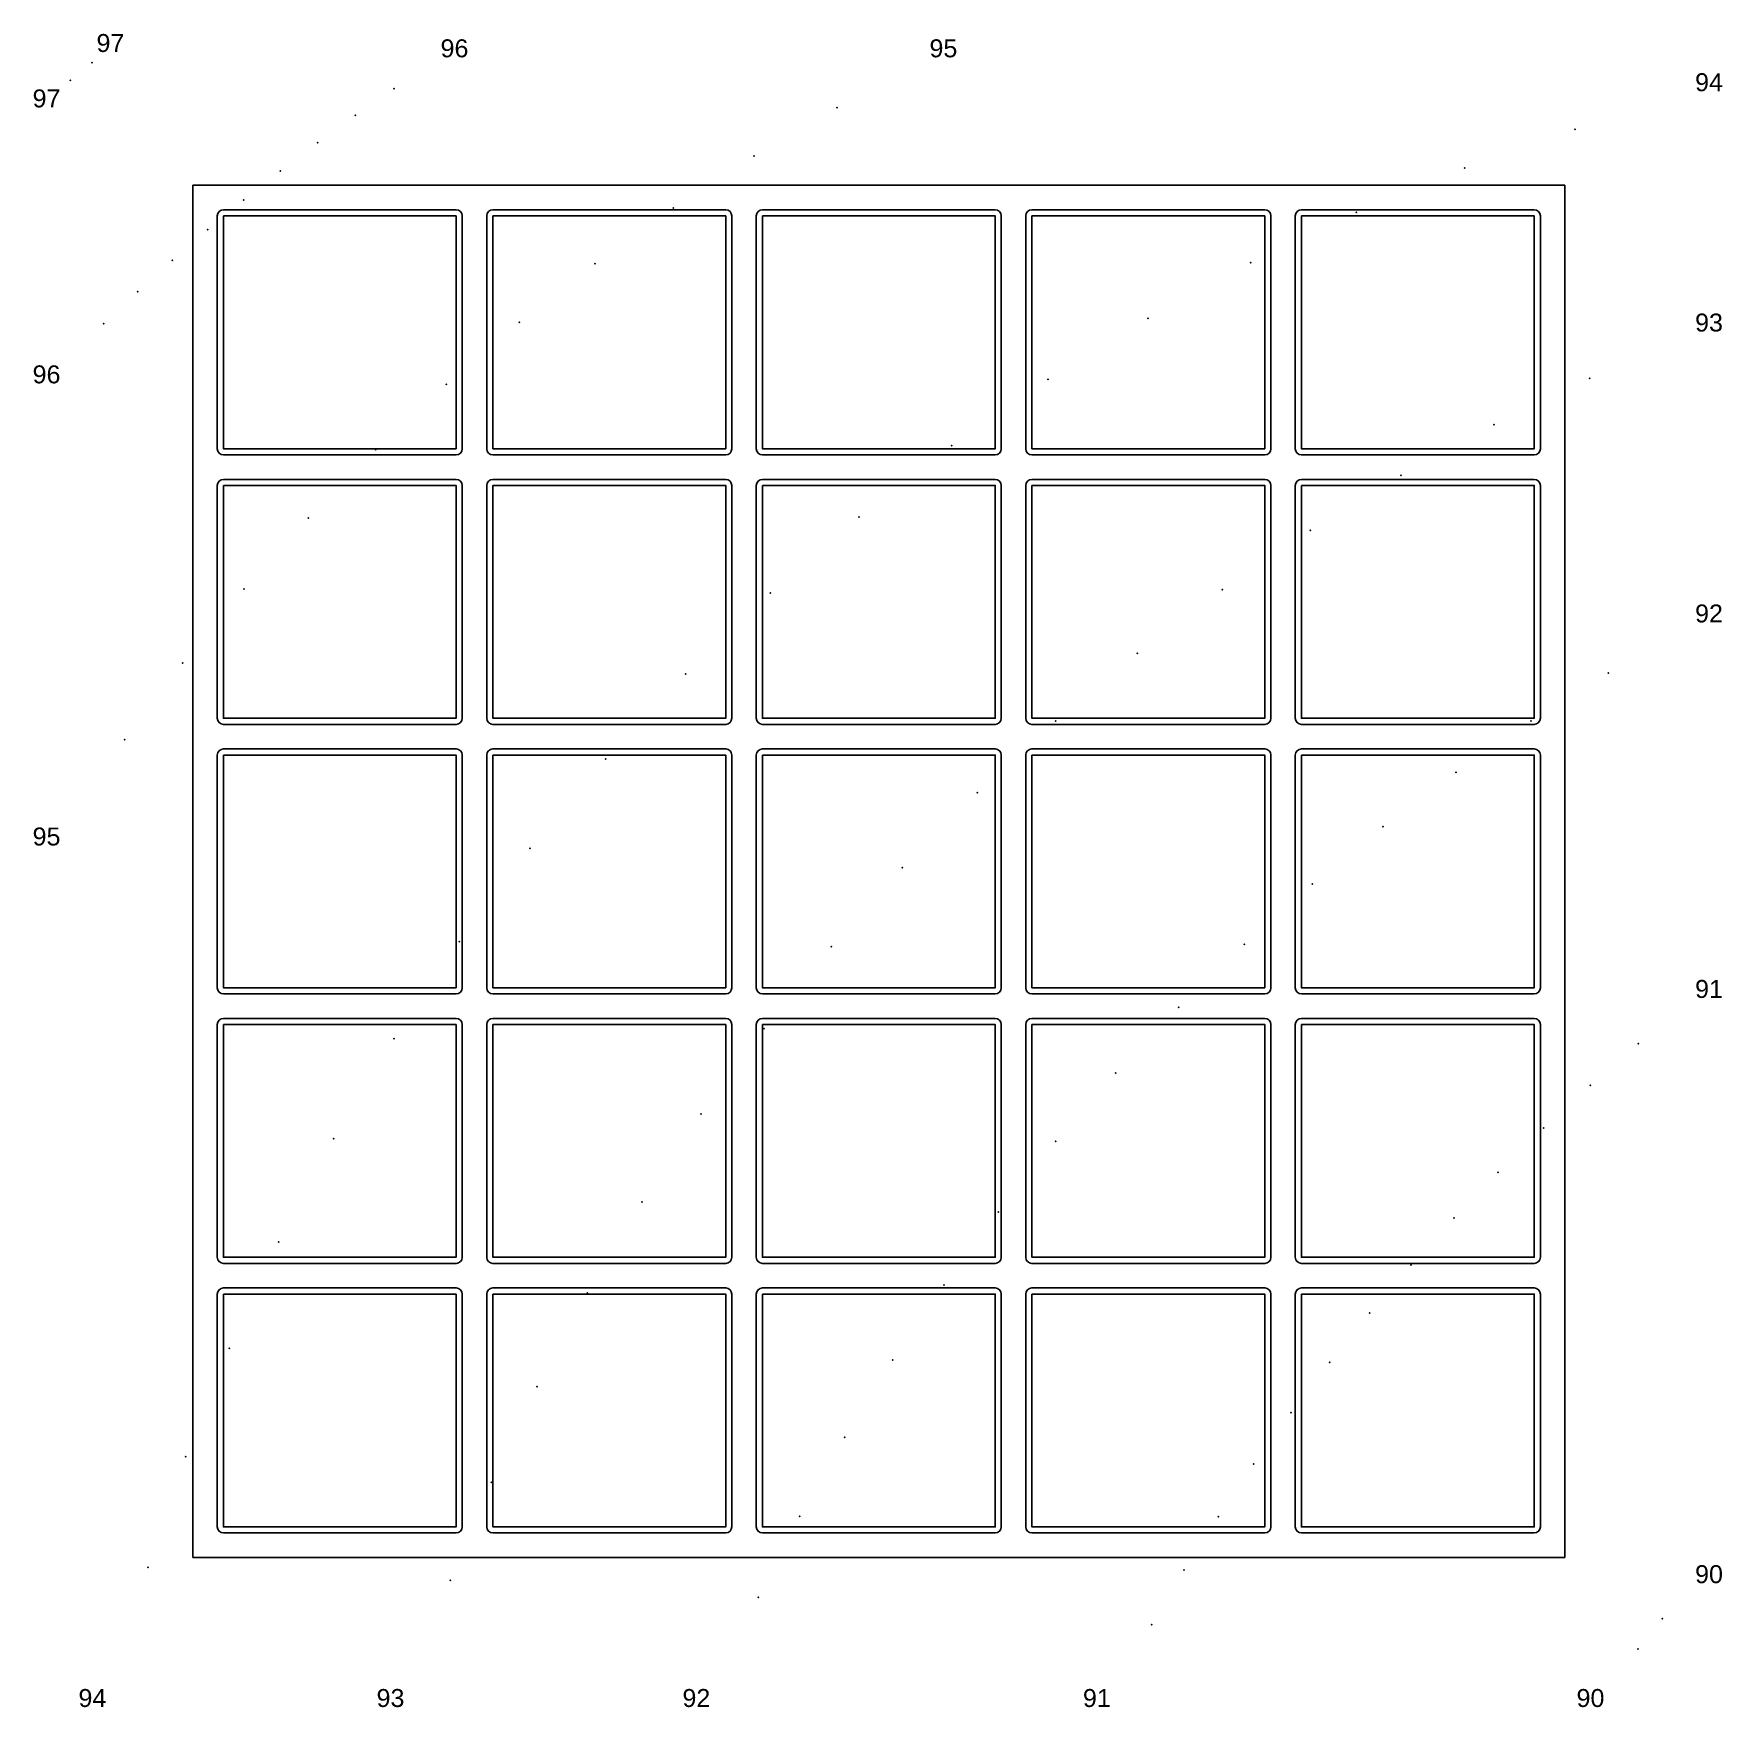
# Model space of a CAD drawing. Header units: metres. Extents: x -352 to 337, y -340 to 343.
import ezdxf

# ---------------------------------------------------------------- set-up
doc = ezdxf.new("R2010")
doc.units = ezdxf.units.M
doc.header["$LTSCALE"] = 2
doc.styles.get("Standard").update_dxf_attribs({"font": 'arial.ttf'})

msp = doc.modelspace()

# ---------------------------------------------------------------- linework, layer by layer
for p, q in [((-287.05, 280.8), (272.95, 280.8)), ((-287.05, 280.8), (-287.05, -279.2)), ((272.95, 280.8), (272.95, -279.2)), ((-274.55, 270.8), (-179.55, 270.8)), ((-164.55, 270.8), (-69.55, 270.8)), ((-54.55, 270.8), (40.45, 270.8)), ((55.45, 270.8), (150.45, 270.8)), ((165.45, 270.8), (260.45, 270.8)), ((-277.05, 268.3), (-277.05, 173.3)), ((-177.05, 268.3), (-177.05, 173.3)), ((-167.05, 268.3), (-167.05, 173.3)), ((-67.05, 268.3), (-67.05, 173.3)), ((-57.05, 268.3), (-57.05, 173.3)), ((42.95, 268.3), (42.95, 173.3)), ((52.95, 268.3), (52.95, 173.3)), ((152.95, 268.3), (152.95, 173.3)), ((162.95, 268.3), (162.95, 173.3)), ((262.95, 268.3), (262.95, 173.3)), ((-274.55, 170.8), (-179.55, 170.8)), ((-164.55, 170.8), (-69.55, 170.8)), ((-54.55, 170.8), (40.45, 170.8)), ((55.45, 170.8), (150.45, 170.8)), ((165.45, 170.8), (260.45, 170.8)), ((-274.55, 160.8), (-179.55, 160.8)), ((-164.55, 160.8), (-69.55, 160.8)), ((-54.55, 160.8), (40.45, 160.8)), ((55.45, 160.8), (150.45, 160.8)), ((165.45, 160.8), (260.45, 160.8)), ((-277.05, 158.3), (-277.05, 63.3)), ((-177.05, 158.3), (-177.05, 63.3)), ((-167.05, 158.3), (-167.05, 63.3)), ((-67.05, 158.3), (-67.05, 63.3)), ((-57.05, 158.3), (-57.05, 63.3)), ((42.95, 158.3), (42.95, 63.3)), ((52.95, 158.3), (52.95, 63.3)), ((152.95, 158.3), (152.95, 63.3)), ((162.95, 158.3), (162.95, 63.3)), ((262.95, 158.3), (262.95, 63.3)), ((-274.55, 60.8), (-179.55, 60.8)), ((-164.55, 60.8), (-69.55, 60.8)), ((-54.55, 60.8), (40.45, 60.8)), ((55.45, 60.8), (150.45, 60.8)), ((165.45, 60.8), (260.45, 60.8)), ((-277.05, 48.3), (-277.05, -46.7)), ((-274.55, 50.8), (-179.55, 50.8)), ((-177.05, 48.3), (-177.05, -46.7)), ((-167.05, 48.3), (-167.05, -46.7)), ((-164.55, 50.8), (-69.55, 50.8)), ((-67.05, 48.3), (-67.05, -46.7)), ((-57.05, 48.3), (-57.05, -46.7)), ((-54.55, 50.8), (40.45, 50.8)), ((42.95, 48.3), (42.95, -46.7)), ((52.95, 48.3), (52.95, -46.7)), ((55.45, 50.8), (150.45, 50.8)), ((152.95, 48.3), (152.95, -46.7)), ((162.95, 48.3), (162.95, -46.7)), ((165.45, 50.8), (260.45, 50.8)), ((262.95, 48.3), (262.95, -46.7)), ((-274.55, -49.2), (-179.55, -49.2)), ((-164.55, -49.2), (-69.55, -49.2)), ((-54.55, -49.2), (40.45, -49.2)), ((55.45, -49.2), (150.45, -49.2)), ((165.45, -49.2), (260.45, -49.2)), ((-277.05, -61.7), (-277.05, -156.7)), ((-274.55, -59.2), (-179.55, -59.2)), ((-177.05, -61.7), (-177.05, -156.7)), ((-167.05, -61.7), (-167.05, -156.7)), ((-164.55, -59.2), (-69.55, -59.2)), ((-67.05, -61.7), (-67.05, -156.7)), ((-57.05, -61.7), (-57.05, -156.7)), ((-54.55, -59.2), (40.45, -59.2)), ((42.95, -61.7), (42.95, -156.7)), ((52.95, -61.7), (52.95, -156.7)), ((55.45, -59.2), (150.45, -59.2)), ((152.95, -61.7), (152.95, -156.7)), ((162.95, -61.7), (162.95, -156.7)), ((165.45, -59.2), (260.45, -59.2)), ((262.95, -61.7), (262.95, -156.7)), ((-274.55, -159.2), (-179.55, -159.2)), ((-164.55, -159.2), (-69.55, -159.2)), ((-54.55, -159.2), (40.45, -159.2)), ((55.45, -159.2), (150.45, -159.2)), ((165.45, -159.2), (260.45, -159.2)), ((-277.05, -171.7), (-277.05, -266.7)), ((-274.55, -169.2), (-179.55, -169.2)), ((-177.05, -171.7), (-177.05, -266.7)), ((-167.05, -171.7), (-167.05, -266.7)), ((-164.55, -169.2), (-69.55, -169.2)), ((-67.05, -171.7), (-67.05, -266.7)), ((-57.05, -171.7), (-57.05, -266.7)), ((-54.55, -169.2), (40.45, -169.2)), ((42.95, -171.7), (42.95, -266.7)), ((52.95, -171.7), (52.95, -266.7)), ((55.45, -169.2), (150.45, -169.2)), ((152.95, -171.7), (152.95, -266.7)), ((162.95, -171.7), (162.95, -266.7)), ((165.45, -169.2), (260.45, -169.2)), ((262.95, -171.7), (262.95, -266.7)), ((-274.55, -269.2), (-179.55, -269.2)), ((-164.55, -269.2), (-69.55, -269.2)), ((-54.55, -269.2), (40.45, -269.2)), ((55.45, -269.2), (150.45, -269.2)), ((165.45, -269.2), (260.45, -269.2)), ((-287.05, -279.2), (272.95, -279.2))]:
    msp.add_line(p, q)
for points in [[(-274.55, 268.3), (-179.55, 268.3), (-179.55, 173.3), (-274.55, 173.3)], [(-164.55, 268.3), (-69.55, 268.3), (-69.55, 173.3), (-164.55, 173.3)], [(-54.55, 268.3), (40.45, 268.3), (40.45, 173.3), (-54.55, 173.3)], [(55.45, 268.3), (150.45, 268.3), (150.45, 173.3), (55.45, 173.3)], [(165.45, 268.3), (260.45, 268.3), (260.45, 173.3), (165.45, 173.3)], [(-274.55, 158.3), (-179.55, 158.3), (-179.55, 63.3), (-274.55, 63.3)], [(-164.55, 158.3), (-69.55, 158.3), (-69.55, 63.3), (-164.55, 63.3)], [(-54.55, 158.3), (40.45, 158.3), (40.45, 63.3), (-54.55, 63.3)], [(55.45, 158.3), (150.45, 158.3), (150.45, 63.3), (55.45, 63.3)], [(165.45, 158.3), (260.45, 158.3), (260.45, 63.3), (165.45, 63.3)], [(-274.55, 48.3), (-179.55, 48.3), (-179.55, -46.7), (-274.55, -46.7)], [(-164.55, 48.3), (-69.55, 48.3), (-69.55, -46.7), (-164.55, -46.7)], [(-54.55, 48.3), (40.45, 48.3), (40.45, -46.7), (-54.55, -46.7)], [(55.45, 48.3), (150.45, 48.3), (150.45, -46.7), (55.45, -46.7)], [(165.45, 48.3), (260.45, 48.3), (260.45, -46.7), (165.45, -46.7)], [(-274.55, -61.7), (-179.55, -61.7), (-179.55, -156.7), (-274.55, -156.7)], [(-164.55, -61.7), (-69.55, -61.7), (-69.55, -156.7), (-164.55, -156.7)], [(-54.55, -61.7), (40.45, -61.7), (40.45, -156.7), (-54.55, -156.7)], [(55.45, -61.7), (150.45, -61.7), (150.45, -156.7), (55.45, -156.7)], [(165.45, -61.7), (260.45, -61.7), (260.45, -156.7), (165.45, -156.7)], [(-274.55, -171.7), (-179.55, -171.7), (-179.55, -266.7), (-274.55, -266.7)], [(-164.55, -171.7), (-69.55, -171.7), (-69.55, -266.7), (-164.55, -266.7)], [(-54.55, -171.7), (40.45, -171.7), (40.45, -266.7), (-54.55, -266.7)], [(55.45, -171.7), (150.45, -171.7), (150.45, -266.7), (55.45, -266.7)], [(165.45, -171.7), (260.45, -171.7), (260.45, -266.7), (165.45, -266.7)]]:
    msp.add_lwpolyline(points, close=True)
for centre, start, end in [((-274.55, 268.3), 90, 180), ((-179.55, 268.3), 0, 90), ((-164.55, 268.3), 90, 180), ((-69.55, 268.3), 0, 90), ((-54.55, 268.3), 90, 180), ((40.45, 268.3), 0, 90), ((55.45, 268.3), 90, 180), ((150.45, 268.3), 0, 90), ((165.45, 268.3), 90, 180), ((260.45, 268.3), 0, 90), ((-274.55, 173.3), 180, 270), ((-179.55, 173.3), 270, 0), ((-164.55, 173.3), 180, 270), ((-69.55, 173.3), 270, 0), ((-54.55, 173.3), 180, 270), ((40.45, 173.3), 270, 0), ((55.45, 173.3), 180, 270), ((150.45, 173.3), 270, 0), ((165.45, 173.3), 180, 270), ((260.45, 173.3), 270, 0), ((-274.55, 158.3), 90, 180), ((-179.55, 158.3), 0, 90), ((-164.55, 158.3), 90, 180), ((-69.55, 158.3), 0, 90), ((-54.55, 158.3), 90, 180), ((40.45, 158.3), 0, 90), ((55.45, 158.3), 90, 180), ((150.45, 158.3), 0, 90), ((165.45, 158.3), 90, 180), ((260.45, 158.3), 0, 90), ((-274.55, 63.3), 180, 270), ((-179.55, 63.3), 270, 0), ((-164.55, 63.3), 180, 270), ((-69.55, 63.3), 270, 0), ((-54.55, 63.3), 180, 270), ((40.45, 63.3), 270, 0), ((55.45, 63.3), 180, 270), ((150.45, 63.3), 270, 0), ((165.45, 63.3), 180, 270), ((260.45, 63.3), 270, 0), ((-274.55, 48.3), 90, 180), ((-179.55, 48.3), 0, 90), ((-164.55, 48.3), 90, 180), ((-69.55, 48.3), 0, 90), ((-54.55, 48.3), 90, 180), ((40.45, 48.3), 0, 90), ((55.45, 48.3), 90, 180), ((150.45, 48.3), 0, 90), ((165.45, 48.3), 90, 180), ((260.45, 48.3), 0, 90), ((-274.55, -46.7), 180, 270), ((-179.55, -46.7), 270, 0), ((-164.55, -46.7), 180, 270), ((-69.55, -46.7), 270, 0), ((-54.55, -46.7), 180, 270), ((40.45, -46.7), 270, 0), ((55.45, -46.7), 180, 270), ((150.45, -46.7), 270, 0), ((165.45, -46.7), 180, 270), ((260.45, -46.7), 270, 0), ((-274.55, -61.7), 90, 180), ((-179.55, -61.7), 0, 90), ((-164.55, -61.7), 90, 180), ((-69.55, -61.7), 0, 90), ((-54.55, -61.7), 90, 180), ((40.45, -61.7), 0, 90), ((55.45, -61.7), 90, 180), ((150.45, -61.7), 0, 90), ((165.45, -61.7), 90, 180), ((260.45, -61.7), 0, 90), ((-274.55, -156.7), 180, 270), ((-179.55, -156.7), 270, 0), ((-164.55, -156.7), 180, 270), ((-69.55, -156.7), 270, 0), ((-54.55, -156.7), 180, 270), ((40.45, -156.7), 270, 0), ((55.45, -156.7), 180, 270), ((150.45, -156.7), 270, 0), ((165.45, -156.7), 180, 270), ((260.45, -156.7), 270, 0), ((-274.55, -171.7), 90, 180), ((-179.55, -171.7), 0, 90), ((-164.55, -171.7), 90, 180), ((-69.55, -171.7), 0, 90), ((-54.55, -171.7), 90, 180), ((40.45, -171.7), 0, 90), ((55.45, -171.7), 90, 180), ((150.45, -171.7), 0, 90), ((165.45, -171.7), 90, 180), ((260.45, -171.7), 0, 90), ((-274.55, -266.7), 180, 270), ((-179.55, -266.7), 270, 0), ((-164.55, -266.7), 180, 270), ((-69.55, -266.7), 270, 0), ((-54.55, -266.7), 180, 270), ((40.45, -266.7), 270, 0), ((55.45, -266.7), 180, 270), ((150.45, -266.7), 270, 0), ((165.45, -266.7), 180, 270), ((260.45, -266.7), 270, 0)]:
    msp.add_arc(centre, 2.5, start, end)
for p in [(-328.25, 330.8, 97), (-328.25, 330.8, 97), (-337.05, 323.61, 97), (-204.99, 320.27, 96), (-24.18, 312.53, 95), (-220.66, 309.4, 96), (277.11, 303.64, 94), (-236.11, 298.2, 96), (-57.98, 292.76, 95), (-251.31, 286.68, 96), (232.05, 287.88, 94), (-266.26, 274.83, 96), (-90.89, 271.53, 95), (187.88, 269.75, 94), (-280.95, 262.67, 96), (-295.39, 250.2, 96), (-122.84, 248.88, 95), (144.75, 249.29, 94), (-309.55, 237.43, 96), (-323.44, 224.35, 96), (-153.78, 224.86, 95), (102.77, 226.56, 94), (62.05, 201.63, 94), (283.08, 201.97, 93), (-183.63, 199.51, 95), (244.08, 183.15, 93), (-212.35, 172.88, 95), (22.73, 174.57, 94), (206.03, 162.47, 93), (-239.87, 145.02, 95), (-15.1, 145.45, 94), (169.03, 139.97, 93), (-266.15, 115.99, 95), (-51.33, 114.36, 94), (133.15, 115.71, 93), (98.49, 89.75, 93), (-291.14, 85.83, 95), (-85.85, 81.38, 94), (290.67, 81.82, 92), (65.13, 62.14, 93), (259.17, 62.16, 92), (-314.79, 54.61, 95), (-118.56, 46.61, 94), (228.52, 41.21, 92), (33.13, 32.95, 93), (198.76, 19.01, 92), (-149.38, 10.15, 94), (2.59, 2.26, 93), (169.95, -4.4, 92), (-178.21, -27.9, 94), (-26.44, -29.88, 93), (142.13, -28.99, 92), (115.35, -54.7, 92), (-204.97, -67.43, 94), (-53.88, -63.39, 93), (302.9, -69.48, 91), (89.66, -81.51, 92), (283.33, -86.45, 91), (-79.67, -98.18, 93), (-229.59, -108.34, 94), (65.1, -109.35, 92), (264.26, -103.99, 91), (245.7, -122.06, 91), (-103.75, -134.17, 93), (41.72, -138.19, 92), (227.68, -140.67, 91), (-252, -150.49, 94), (210.2, -159.78, 91), (-126.06, -171.29, 93), (19.55, -167.97, 92), (193.28, -179.4, 91), (-272.13, -193.78, 94), (-1.37, -198.65, 92), (176.93, -199.49, 91), (-146.55, -209.44, 93), (161.17, -220.05, 91), (-21, -230.16, 92), (-289.93, -238.08, 94), (146.01, -241.06, 91), (-165.18, -248.54, 93), (-39.3, -262.46, 92), (131.47, -262.5, 91), (-305.34, -283.26, 94), (-181.89, -288.49, 93), (117.55, -284.34, 91), (-56.25, -295.49, 92), (104.27, -306.58, 91), (312.78, -304.17, 90), (302.83, -316.6, 90)]:
    msp.add_point(p)

# ---------------------------------------------------------------- texts
for s, p in [('97', (-326.34, 335.21)), ('96', (-185.93, 333.04, 96)), ('95', (13.62, 333.04, 96)), ('94', (326.1, 319.21, 96)), ('97', (-352.43, 312.6)), ('93', (326.1, 221.13, 96)), ('96', (-352.43, 199.98)), ('92', (326.1, 102.4, 96)), ('95', (-352.43, 11.38)), ('91', (326.1, -50.84, 96)), ('90', (326.1, -289.67, 96)), ('94', (-333.71, -340.21)), ('93', (-212.04, -340.21)), ('92', (-87.2, -340.21)), ('91', (76.26, -340.21)), ('90', (277.72, -340.21))]:
    msp.add_text(s, height=7.325).set_placement(p)

doc.saveas('drawing.dxf')
